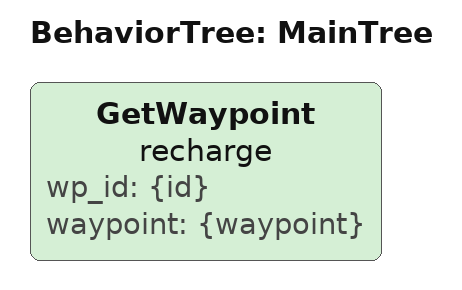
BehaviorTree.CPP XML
<root main_tree_to_execute = "MainTree" >
    <BehaviorTree ID="MainTree">
      <GetWaypoint    name="recharge" wp_id="{id}" waypoint="{waypoint}"/>
    </BehaviorTree>
</root>
